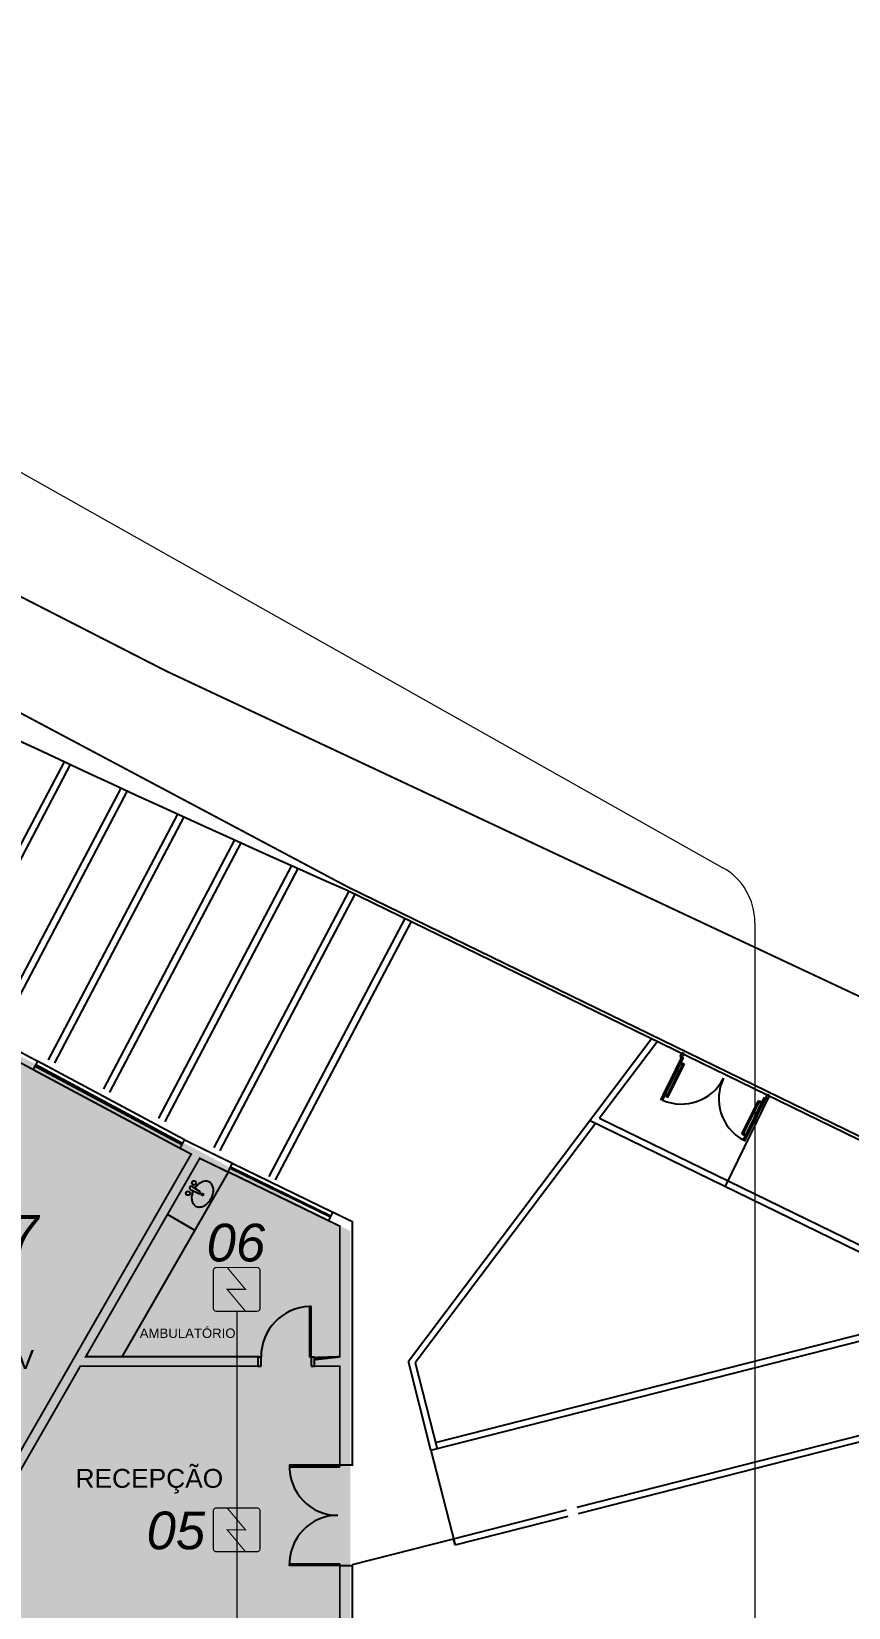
# Model space of a CAD drawing. Header units: metres. Extents: x -331 to 2982, y 362 to 2539.
# Drawn here: x 805.49 to 818.5, y 1035.76 to 1060.84 of the extents above; entities that cross this region are included whole.
import ezdxf
from ezdxf.enums import TextEntityAlignment as Align

# ---------------------------------------------------------------- set-up
doc = ezdxf.new("R2010")
doc.units = ezdxf.units.M
doc.linetypes.add('LIN0', pattern=[0])
doc.layers.get('0').update_dxf_attribs({"color": 251})
doc.layers.add('_salas', color=251, linetype='Continuous', plot=False)
for name, color, linetype in [('CX', 251, 'Continuous'), ('DET. FUMAÇA', 1, 'Continuous'), ('Div', 251, 'Continuous'), ('Pis', 251, 'Continuous')]:
    doc.layers.add(name, color=color, linetype=linetype)
doc.styles.add('X3G_ENTITY_1416CAC8', font='arial.ttf', dxfattribs={"height": 0.6})
doc.styles.add('X3G_ENTITY_1416CADC', font='arial.ttf', dxfattribs={"height": 0.6})
doc.styles.add('X3G_ENTITY_1416CAE6', font='arial.ttf', dxfattribs={"height": 0.6})
doc.styles.add('X3G_ENTITY_142126DC', font='arial.ttf', dxfattribs={"height": 0.3})
doc.styles.add('X3G_ENTITY_14212B7E', font='arial.ttf', dxfattribs={"height": 0.3})
doc.styles.add('X3G_ENTITY_14212BBC', font='arial.ttf', dxfattribs={"height": 0.15})

# ---------------------------------------------------------------- blocks, each defined once
blk = doc.blocks.new('Detector de fumaça')
at = {"layer": 'DET. FUMAÇA', "linetype": 'Continuous', "lineweight": 15, "const_width": 0.01870277497772515}
blk.add_lwpolyline([(774.59948291868, 539.8157648447526), (775.2490596285452, 539.8157648447526, -0.414213562373095), (775.2958165659895, 539.7690079073084), (775.2958165659895, 539.1669315525518, -0.414213562373095), (775.2490596285452, 539.1201746151075), (774.59948291868, 539.1201746151075, -0.414213562373095), (774.5527259812357, 539.1669315525518), (774.5527259812357, 539.7690079073084, -0.414213562373095)], format="xyb", close=True, dxfattribs=at)
blk.add_lwpolyline([(774.7729620717275, 539.8157648447526), (775.0644559117889, 539.46796972993), (774.7729620717275, 539.46796972993), (775.0644559117889, 539.1201746151075)], dxfattribs=at)
blk = doc.blocks.new('Cuba')
at = {"linetype": 'LIN0'}
for p, q in [((-0.02585295492752238, -0.1379628876449992), (-0.01718032767666955, -0.2850224903811309)), ((0.02585295492751882, -0.1379628876449992), (0.01718032767666955, -0.2850224903811309))]:
    blk.add_line(p, q, dxfattribs=at)
for points in [[(-0.02288629802900033, -0.1882677574764458, 0.04918737415790959), (-0.08275152523274443, -0.1995334803665472, 0.08271085082696271), (-0.1510547913165752, -0.2324730561616519, 0.1067765166610257), (-0.2001066447227018, -0.2858013261504126, 0.1335112860191086), (-0.2154055886850799, -0.3420746072455643, 0.1335112860189625), (-0.2001066447227302, -0.3983478883407088, 0.1067765166609609), (-0.1510547913165894, -0.4516761583294908, 0.08271085082688794), (-0.08275152523278706, -0.4846157341246098, 0.07119615337565723), (0.004301776439952221, -0.4970746072455938, 0.07119615337569098)], [(0.004301776439952221, -0.4970746072455938, 0.07119615337569098), (0.09135507811273413, -0.4846157341246169, 0.08271085082684147), (0.159658344196508, -0.4516761583295192, 0.1067765166608913), (0.2087101976026347, -0.3983478883407869, 0.1335112860190436), (0.2240091415650127, -0.3420746072456069, 0.1335112860192239), (0.2087101976026204, -0.2858013261504198, 0.1067765166609785), (0.1596583441965223, -0.2324730561616803, 0.08271085082689239), (0.09135507811276256, -0.1995334803665827, 0.05612583776606229), (0.02292368620180341, -0.1876337754453488, 0.07119615337569682)]]:
    blk.add_lwpolyline(points, format="xyb", dxfattribs=at)
for centre, radius in [((-0.09940972269724568, -0.1349029643929995), 0.032730686475277), ((0.0919536699389738, -0.1349029643929995), 0.032730686475277), ((0, -0.3433150681628483), 0.01520655305174234)]:
    blk.add_circle(centre, radius, dxfattribs=at)
for centre, radius, start, end in [((0, -0.1349029643929995), 0.02603340947306572, 353.2499466875939, 186.7500533124061), ((0, -0.2850224903811309), 0.01718032767667764, 179.9999999995161, 4.838514225816819e-10)]:
    blk.add_arc(centre, radius, start, end, dxfattribs=at)

msp = doc.modelspace()

# ---------------------------------------------------------------- hatches: boundary and pattern name
at = {"layer": '_salas', "transparency": 33554559}
h = msp.add_hatch(color=256, dxfattribs=at)
h.dxf.hatch_style = 1
h.paths.add_polyline_path([(743.6908937364303, 1030.19703546405), (738.7408937364305, 1030.19703546405), (738.7408937364305, 1007.497035464051), (743.6908937364303, 1007.497035464051), (743.6908937364303, 981.850647818937), (780.886039463842, 981.883279818843), (780.886039463842, 1015.047035464051), (784.7659802487603, 1015.047035455116), (784.7659802504033, 1015.760539379757), (810.5657732722045, 1029.560381129999), (810.5657732747788, 1041.746506356498), (784.7659803417307, 1055.418533607126), (767.7406115500801, 1055.418533607126), (767.7406115500801, 1064.147035464051), (769.9506115500801, 1064.147035464051), (769.9506115500801, 1067.118828578676), (767.8513821356321, 1067.118828578676), (750.2406115500805, 1076.027200833941), (750.2406115500801, 1078.034915516839), (743.7406115500796, 1078.034915516838)])
h.paths.add_polyline_path([(790.6659803057355, 1042.793336892227), (802.1728045005946, 1036.643657902478), (802.1728045005946, 1034.859406358377), (790.6659802665458, 1028.709727347683)], flags=16)

# ---------------------------------------------------------------- linework, layer by layer
at = {"lineweight": 0}
for p, q in [((804.003506483178, 1045.405162250056), (806.0120674053171, 1049.216648434304)), ((804.1008210036073, 1045.353879854308), (806.1118845471367, 1049.170115063965)), ((804.882056831075, 1044.940204955017), (806.9149073858875, 1048.797783641778)), ((804.9793713515039, 1044.888922559268), (807.0149379317252, 1048.751655231259)), ((805.7606071789721, 1044.475247659977), (807.8196763171943, 1048.382579265526)), ((805.8579216994005, 1044.423965264229), (807.9199204078486, 1048.336856082006)), ((806.6391575268688, 1044.010290364938), (808.7263755165466, 1047.971037805298)), ((806.7364720472976, 1043.959007969189), (808.8268333040235, 1047.925720137229)), ((807.5177078747654, 1043.545333069899), (809.6350064026979, 1047.56316195335)), ((807.6150223951947, 1043.49405067415), (809.7356780502532, 1047.518250110528)), ((808.3962582226625, 1043.080375774859), (810.5449680702054, 1047.157811419253)), ((808.4935727430918, 1043.029093379111), (810.6439063449513, 1047.109610292824)), ((809.2748085705596, 1042.61541847982), (811.4390089065926, 1046.722249191208)), ((809.3721230909885, 1042.564136084072), (811.5379471813387, 1046.674048064779))]:
    msp.add_line(p, q, dxfattribs=at)
msp.add_lwpolyline([(924.7929073603789, 803.353335172327), (923.9766376791488, 997.7972611892221, 0.4142216660946105), (918.990778157304, 1002.797650356614, 0.0006794350110350167), (885.3727820536353, 1002.810217090511), (885.3727820501483, 1011.001882596156), (885.3727820498927, 1011.601882596602), (886.3464476933107, 1011.601882596219, 0.7427886167569143), (887.2018179969266, 1015.306152750457), (883.811865884006, 1016.615771130378), (861.1038687436928, 1023.516969168467), (822.2860059636143, 1041.496607461095), (810.5360026792707, 1047.217797285057), (766.9371060341521, 1070.370097077268), (744.4330323423903, 1083.332766306616), (742.890378450779, 1084.221357074946), (740.7704814984847, 1085.452501496352, 0.5776208198366205), (738.2143080573853, 1083.989614372331), (738.2876815837783, 1030.282979874983), (738.2584995385362, 981.9634663750533), (738.4781391025879, 955.3611352076517), (738.5300160579134, 946.8111352076525), (739.2330090742737, 850.3246201743649)], format="xyb", dxfattribs=at)
at = {"layer": 'CX', "ltscale": 8}
for points in [[(810.3981940660815, 1037.994846177636), (810.3981940660815, 1038.024846177636), (809.5981940660815, 1038.024846177636), (809.5981940660815, 1037.994846177636)], [(810.3981940649778, 1036.454846177636), (810.3981940649778, 1036.424846177636), (809.5981940649779, 1036.424846177636), (809.5981940649779, 1036.454846177636)]]:
    msp.add_lwpolyline(points, close=True, dxfattribs=at)
at = {"layer": 'CX', "color": 251, "ltscale": 8, "true_color": 0x606060}
for centre, start, end in [((810.3681940660815, 1037.995408677636), 177.8106188162875, 270), ((810.3681940649778, 1036.454283677637), 90, 182.1893811837125)]:
    msp.add_arc(centre, 0.7705624999999969, start, end, dxfattribs=at)
at = {"layer": 'Div', "color": 230, "linetype": 'Continuous', "lineweight": 0}
for p, q in [((736.0623164931794, 1092.779744843275), (816.4981818979422, 1047.530127733236)), ((817.0078840896799, 1046.658572766975), (817.0078840896799, 1029.938358123906))]:
    msp.add_line(p, q, dxfattribs=at)
at = {"layer": 'Div', "color": 150, "linetype": 'Continuous', "lineweight": 0}
msp.add_line((808.7563362214473, 1040.472162924494), (808.7563362214471, 1031.865724016521), dxfattribs=at)
at = {"layer": 'Div', "color": 230, "linetype": 'Continuous', "lineweight": 0}
msp.add_arc((816.0078840896799, 1046.658572766975), 1.000000000000008, 359.9999999999994, 60.63984247409527, dxfattribs=at)
at = {"layer": 'Pis'}
for p, q in [((804.003506483178, 1045.405162250056), (806.0120674053171, 1049.216648434304)), ((804.1008210036073, 1045.353879854308), (806.1118845471367, 1049.170115063965)), ((804.882056831075, 1044.940204955017), (806.9149073858875, 1048.797783641778)), ((804.9793713515039, 1044.888922559268), (807.0149379317252, 1048.751655231259)), ((805.7606071789721, 1044.475247659977), (807.8196763171943, 1048.382579265526)), ((805.8579216994005, 1044.423965264229), (807.9199204078486, 1048.336856082006)), ((806.6391575268688, 1044.010290364938), (808.7263755165466, 1047.971037805298)), ((806.7364720472976, 1043.959007969189), (808.8268333040235, 1047.925720137229)), ((807.5177078747654, 1043.545333069899), (809.6350064026979, 1047.56316195335)), ((807.6150223951947, 1043.49405067415), (809.7356780502532, 1047.518250110528)), ((810.5360026792732, 1047.21779728506), (822.2860059636168, 1041.496607461098)), ((808.3962582226625, 1043.080375774859), (810.5449680702054, 1047.157811419253)), ((808.4935727430918, 1043.029093379111), (810.6439063449513, 1047.109610292824)), ((810.5141155081401, 1047.172842288232), (822.236002679274, 1041.462128543005)), ((809.2748085705596, 1042.61541847982), (811.4390089065926, 1046.722249191208)), ((809.3721230909885, 1042.564136084072), (811.5379471813387, 1046.674048064779)), ((815.8462638210613, 1044.591296259038), (815.813578767719, 1044.525118218171)), ((815.813578767719, 1044.525118218171), (815.8400499840659, 1044.512044196834)), ((815.8531240054028, 1044.538515413181), (815.8400499840659, 1044.512044196834)), ((815.8462638210613, 1044.591296259038), (815.8793528414949, 1044.574953732367)), ((815.8531240054028, 1044.538515413181), (815.8597418094896, 1044.535246907847)), ((815.8793528414949, 1044.574953732367), (815.8597418094896, 1044.535246907847)), ((805.5154722848715, 1044.317238245387), (807.85362887475, 1043.066600656924)), ((805.5461295990235, 1044.374554291038), (807.884286188902, 1043.123916702574)), ((807.8937192086414, 1043.141552408928), (805.5555626187625, 1044.392189997392)), ((807.9243765227934, 1043.198868454579), (805.5862199329144, 1044.449506043042)), ((815.6141788260525, 1043.904709347401), (815.8560482207838, 1044.394426849818)), ((815.6242267223099, 1043.875050419138), (815.8857071490465, 1044.404474746075)), ((815.8229592003502, 1044.410769376489), (815.8759016330439, 1044.384621333815)), ((815.8327647163528, 1044.430622788749), (815.8857071490465, 1044.404474746075)), ((815.6242267223099, 1043.875050419138), (815.5712842896162, 1043.901198461811)), ((815.6340322383126, 1043.894903831398), (815.5810898056188, 1043.921051874072)), ((817.2332706838883, 1043.899378616533), (816.5325145722704, 1042.460997279046)), ((817.2332706838883, 1043.899378616533), (816.5325145722704, 1042.460997279046)), ((816.8021958497454, 1043.293256469649), (817.063676276482, 1043.822680796586)), ((816.8318547780082, 1043.303304365906), (817.0737241727395, 1043.793021868323)), ((817.1068131931731, 1043.776679341652), (817.0538707604794, 1043.802827384326)), ((817.1166187091758, 1043.796532753912), (817.063676276482, 1043.822680796586)), ((817.1899204309195, 1043.878277335671), (817.1768464095828, 1043.851806119324)), ((817.2033176259297, 1043.838732097987), (817.1768464095828, 1043.851806119324)), ((817.202913658838, 1043.921252665525), (817.1833026268328, 1043.881545841005)), ((817.1899204309195, 1043.878277335671), (817.1833026268328, 1043.881545841005)), ((817.2360026792717, 1043.904910138854), (817.202913658838, 1043.921252665525)), ((817.2360026792717, 1043.904910138854), (817.2033176259297, 1043.838732097987)), ((814.3825501964159, 1043.508425132061), (819.9975014354955, 1040.772911749988)), ((814.5355073862886, 1043.545143012782), (820.7360059636167, 1040.524360442889)), ((816.8021958497454, 1043.293256469649), (816.8551382824392, 1043.267108426975)), ((816.8120013657481, 1043.313109881909), (816.8649437984418, 1043.286961839235)), ((810.2483423559056, 1041.971320700945), (808.6459706945061, 1042.746451790503)), ((808.6574045526318, 1042.769524891517), (810.2576694222712, 1041.99006844822)), ((808.6858678497183, 1042.827961530015), (810.2861327193577, 1042.048505086718)), ((808.6188112978859, 1042.687384139584), (806.9290175952233, 1039.748612501931)), ((810.2200371105237, 1041.912807342779), (808.6176654491242, 1042.687938432337)), ((808.0864908027793, 1041.761609371518), (807.6530376519522, 1042.010844934868)), ((809.9439272351879, 1040.548616132467), (809.9139272351881, 1040.548616132467)), ((809.9139272351881, 1040.548616132467), (809.9139272351881, 1039.748616132466)), ((809.9439272351879, 1039.748616132466), (809.9439272351879, 1040.548616132467)), ((811.8493287798758, 1038.260363019278), (820.7360059636167, 1040.524360442889)), ((811.9215457183827, 1038.381955427729), (819.9624722360679, 1040.430486790249)), ((809.0939272351898, 1039.748612501931), (809.1439272351895, 1039.748612501931)), ((809.1439272351895, 1039.598616132467), (809.1439272351895, 1039.748612501931)), ((809.9139272351881, 1039.748616132466), (809.9439272351879, 1039.748616132466)), ((809.9439272351879, 1039.748616132466), (809.9439272351883, 1039.598616132467)), ((809.9439272351879, 1039.748616132466), (809.993927235188, 1039.748616132466)), ((809.0939272351898, 1039.598616132467), (809.1439272351895, 1039.598616132467)), ((809.9439272351883, 1039.598616132467), (809.9939272351885, 1039.598616132467)), ((811.8493287798758, 1038.260363019278), (811.4894289520946, 1039.673047307087)), ((811.5981940666998, 1039.651180257831), (811.9462334533544, 1038.28505075425)), ((814.1760259851249, 1037.353119610892), (822.2360059636167, 1039.406505092144)), ((814.2007137200967, 1037.256214937414), (822.2606936985885, 1039.309600418665)), ((811.8493287798758, 1038.260363019278), (812.2328700493003, 1036.754880984505)), ((811.8493287798758, 1038.260363019278), (812.2328700493003, 1036.754880984505)), ((812.2081823143287, 1036.851785657984), (814.008120916229, 1037.310343595118)), ((812.2328700493003, 1036.754880984505), (814.032869946911, 1037.213454537525)), ((810.598194065939, 1036.441620061661), (812.2081823143287, 1036.851785657984)), ((810.598194065939, 1036.441620061661), (812.2081823143287, 1036.851785657984)), ((812.2328700493003, 1036.754880984505), (812.2081823143287, 1036.851785657984))]:
    msp.add_line(p, q, dxfattribs=at)
at = {"layer": 'Pis', "extrusion": (-0.6100748643074069, 0.2210764673244555, 0.7608770304954923)}
for p, q in [((815.3642951702823, 1044.809913242846), (811.4894289520946, 1039.673047307087)), ((815.4558932992877, 1044.765288116643), (814.5355073862881, 1043.545143012782)), ((814.474148325422, 1043.463800005858), (811.5981940666995, 1039.651180257831))]:
    msp.add_line(p, q, dxfattribs=at)
at = {"layer": 'Pis', "const_width": 0.03}
msp.add_lwpolyline([(858.3629769050874, 1026.867990690006), (807.6424014854267, 1050.654675590833), (795.943377834584, 1056.631635391751), (742.8920401896946, 1087.696129176684)], dxfattribs=at)
msp.add_lwpolyline([(924.7929073603789, 803.353335172327), (923.9766376791488, 997.7972611892221, 0.4142216660946105), (918.990778157304, 1002.797650356614, 0.0006794350110350167), (885.3727820536353, 1002.810217090511), (885.3727820501483, 1011.001882596156), (885.3727820498927, 1011.601882596602), (886.3464476933107, 1011.601882596219, 0.7427886167569143), (887.2018179969266, 1015.306152750457), (883.811865884006, 1016.615771130378), (861.1038687436928, 1023.516969168467), (822.2860059636143, 1041.496607461095), (810.5360026792707, 1047.217797285057), (766.9371060341521, 1070.370097077268), (744.4330323423903, 1083.332766306616), (742.890378450779, 1084.221357074946), (740.7704814984847, 1085.452501496352, 0.5776208198366205), (738.2143080573853, 1083.989614372331), (738.2876815837783, 1030.282979874983), (738.2584995385362, 981.9634663750533), (738.4781391025879, 955.3611352076518), (738.5300160579134, 946.8111352076526), (739.2330090742737, 850.324620174365)], format="xyb", dxfattribs=at)
for points in [[(799.896962414402, 1040.518100057038), (799.8262147663595, 1040.385832259384), (802.1963760221433, 1039.118075955109), (802.2671236701863, 1039.250343752763), (802.1279403609474, 1039.324790382632), (805.1186688919079, 1044.529481189516), (805.5154722848715, 1044.317238245387), (805.5862199329142, 1044.449506043042), (804.7043735224461, 1044.921189707411), (804.6336258744032, 1044.788921909756), (804.986340001482, 1044.600261514975), (801.9956114705215, 1039.395570708091)], [(815.866521200413, 1044.498970175497), (815.8400499840659, 1044.512044196834), (815.5110565892094, 1043.8459250964), (815.5375278055562, 1043.832851075063)], [(817.1503751932357, 1043.864880140661), (817.1768464095828, 1043.851806119324), (816.8478530147261, 1043.18568701889), (816.8213817983792, 1043.198761040227)], [(803.060730456114, 1038.825857864506), (802.9899828080711, 1038.693590066851), (805.0974497173675, 1037.566344208034), (806.2660060815319, 1039.598616132467), (809.0939272351898, 1039.598616132467), (809.0939272351898, 1039.748612501931), (806.3522539945357, 1039.748612501931), (808.1675626940005, 1042.90567108912), (808.6176654491239, 1042.687938432337), (808.6858678497183, 1042.827961530015), (807.9243765227934, 1043.198868454579), (807.8536288747509, 1043.066600656925), (808.030924616744, 1042.97176837744), (805.038690451705, 1037.767882906939)], [(810.5981940670913, 1041.896506356502), (810.2861327193577, 1042.048505086718), (810.2200371105239, 1041.912807342779), (810.398194067091, 1041.826625716392), (810.3981940670915, 1039.748616132467), (809.993927235188, 1039.748616132466), (809.9939272351885, 1039.598616132467), (810.3981940670919, 1039.598616132467), (810.3981940665622, 1038.024846177636), (810.598194066416, 1038.024846177636)], [(810.5981940659353, 1036.424846177636), (810.3981940648409, 1036.424846177636), (810.3981940645167, 1035.226627104898), (807.4478661066978, 1035.226627104899), (805.7075687694683, 1034.295773596429), (805.7783164175112, 1034.163505798774), (807.3919835488969, 1035.026627104898), (810.3981940645167, 1035.026627104898), (810.3981940645167, 1034.460217331046), (810.5981940655206, 1034.460217331046)]]:
    msp.add_lwpolyline(points, close=True, dxfattribs=at)
at = {"layer": 'Pis'}
for centre, radius, start, end in [((907.3812335240507, 1266.529857185507), 239.7931161175221, 239.8996189057903, 246.1739522407383), ((815.8401874292283, 1044.515832631612), 0.747038589624146, 246.099729529548, 333.4502404839403), ((817.1797712181599, 1043.854217887154), 0.7470385896285208, 153.9806185130338, 241.3311294669516), ((809.9439272351879, 1039.748616132466), 0.7999999999999545, 92.14909562684576, 180.0002600179521)]:
    msp.add_arc(centre, radius, start, end, dxfattribs=at)

# ---------------------------------------------------------------- block references
at = {"layer": 'DET. FUMAÇA', "linetype": 'Continuous', "lineweight": 0}
for p in [(33.83206494783462, 501.3519883093861), (33.83206494783462, 497.5259337972441)]:
    msp.add_blockref('Detector de fumaça', p, dxfattribs=at)
at = {"layer": 'Pis', "rotation": 60.10109816160101}
msp.add_blockref('Cuba', (807.9130214955576, 1042.50292068439), dxfattribs=at)

# ---------------------------------------------------------------- texts
at = {"layer": 'Div', "color": 5, "linetype": 'Continuous', "lineweight": 0, "true_color": 0x0000ff, "char_height": 0.6, "attachment_point": 1}
for s, insert, style in [('{\\fArial|b0|i1|c0|p34;07}', (804.6699886326874, 1042.006312605867), 'X3G_ENTITY_1416CAC8'), ('{\\fArial|b0|i1|c0|p34;06}', (808.2778965177496, 1041.864349939595), 'X3G_ENTITY_1416CADC'), ('{\\fArial|b0|i1|c0|p34;05}', (807.3217795350889, 1037.28435871537), 'X3G_ENTITY_1416CAE6')]:
    msp.add_mtext_dynamic_manual_height_columns(s, width=13.3188035564217, gutter_width=2.5, heights=[0], dxfattribs=dict(at, insert=insert, style=style))
at = {"layer": 'Pis'}
for s, height, style, p in [('AMBULATÓRIO', 0.15, 'X3G_ENTITY_14212BBC', (807.9753890910988, 1040.047586328341)), ('GRUPO IV', 0.3, 'X3G_ENTITY_142126DC', (804.5042813586455, 1039.553676846665)), ('RECEPÇÃO', 0.3, 'X3G_ENTITY_14212B7E', (807.3654449514542, 1037.66295324368))]:
    msp.add_text(s, height=height, dxfattribs=dict(at, style=style)).set_placement(p, align=Align.CENTER)

doc.saveas('drawing.dxf')
